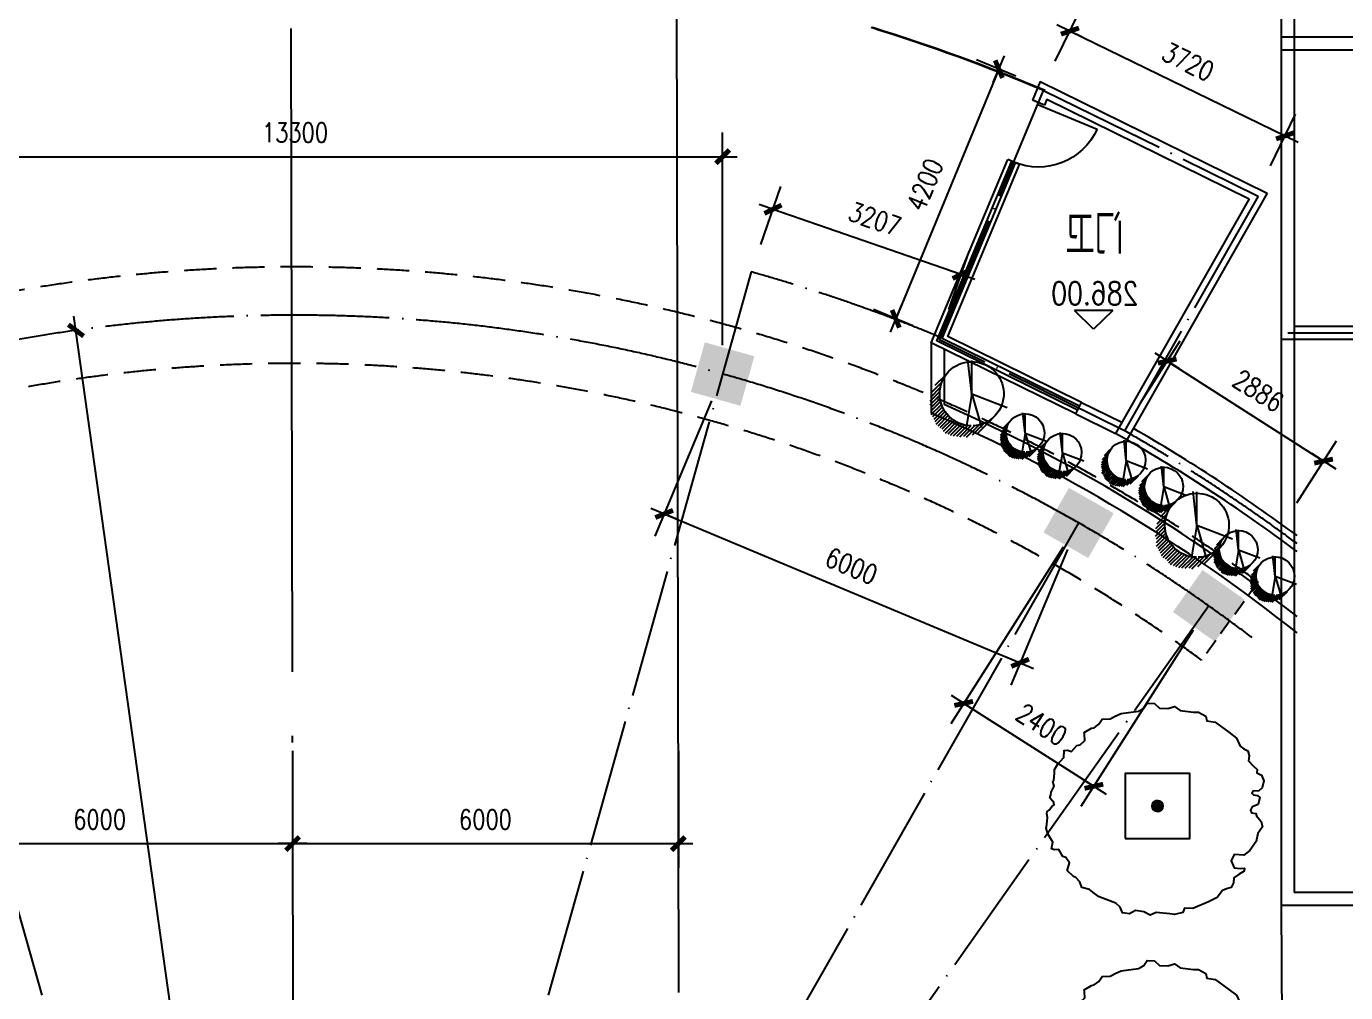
# Model space of a CAD drawing. Extents: x 325989 to 388989, y -418326 to -314916.
# Drawn here: x 355199 to 375714, y -339506 to -324483 of the extents above; entities that cross this region are included whole.
import ezdxf
from ezdxf.enums import TextEntityAlignment as Align

# ---------------------------------------------------------------- set-up
doc = ezdxf.new("R2010")
doc.units = 0
doc.header["$LTSCALE"] = 1000
doc.header["$MEASUREMENT"] = 0
for name, pattern in [('DASH', [0.35, 0.25, -0.1]), ('DOTE', [2.4200000000000004, 2, -0.2, 0.02, -0.2]), ('HIDDEN', [0.375, 0.25, -0.125])]:
    doc.linetypes.add(name, pattern=pattern)
doc.layers.get('0').update_dxf_attribs({"linetype": 'CONTINUOUS'})
doc.layers.get('DEFPOINTS').update_dxf_attribs({"color": 6, "linetype": 'CONTINUOUS'})
for name, color, linetype in [('0-TREE', 3, 'CONTINUOUS'), ('3', 84, 'CONTINUOUS'), ('7', 7, 'CONTINUOUS'), ('BB', 5, 'CONTINUOUS'), ('COLUMN', 7, 'CONTINUOUS'), ('DOTE', 1, 'DOTE'), ('LANDSCAPE-SHADOW', 15, 'CONTINUOUS'), ('LAYER1', 7, 'CONTINUOUS'), ('LAYER7', 8, 'CONTINUOUS'), ('LAYER8', 84, 'CONTINUOUS'), ('PUB_DIM', 84, 'CONTINUOUS'), ('PUB_TEXT', 7, 'CONTINUOUS'), ('WALL', 255, 'CONTINUOUS'), ('WINDOW', 84, 'CONTINUOUS')]:
    doc.layers.add(name, color=color, linetype=linetype)
doc.styles.add('DIM_FONT', font='SIMPLEX', dxfattribs={"width": 0.8})
doc.styles.add('HZ1', font='txt', dxfattribs={"width": 0.75, "height": 8, "bigfont": 'HZTXT.SHX'})
doc.dimstyles.new('DIMN', dxfattribs={"dimscale": 1.5, "dimtxt": 200, "dimasz": 1, "dimexe": 250, "dimexo": 300, "dimgap": 150, "dimtad": 1, "dimdec": 0, "dimzin": 0, "dimtxsty": 'DIM_FONT', "dimblk": '_DIMX', "dimblk1": '_DIMX', "dimblk2": '_DIMX', "dimsah": 1, "dimcen": 100, "dimdle": 250, "dimclrd": 3, "dimclre": 3, "dimclrt": 7, "dimazin": 3, "dimtfac": 1, "dimtdec": 0, "dimtix": 1, "dimtmove": 0, "dimatfit": 3, "dimtolj": 1, "dimtzin": 0})

# ---------------------------------------------------------------- blocks, each defined once
blk = doc.blocks.new('A$C145008A3')
at = {"layer": 'LAYER7'}
h = blk.add_hatch(dxfattribs=at)
h.set_pattern_fill('ANSI31', color=256, style=0)
h.set_pattern_definition([(45, (-105682.6530368356, 2901.078910894197), (-0.08838834764831843, 0.08838834764831845), [])])
h.paths.add_polyline_path([(750.4099624724768, 671.9057923479704, 1), (677.62124484792, 671.9057923479704, 1)])
blk.add_circle((714.0156036601984, 671.9057923479704), 36.39435881227337, dxfattribs=at)
at = {"layer": 'LAYER8'}
blk.add_lwpolyline([(683.275678093516, 18.86803067484652), (593.1056318603951, 12.26705728457091), (561.761507419651, 7.53474937718056), (507.2780742729083, 23.35284235819563), (495.6892391440924, 53.66177444418281), (439.8018290180626, 52.23676282764791), (337.4322283919319, 99.89646872024241), (280.8784105356899, 129.4276161440866), (245.614416678407, 177.2005528300942), (218.6127808833116, 190.1550033865788), (189.1162872881396, 199.7272884104023), (174.5889404930203, 229.5925666300864), (172.3514903856412, 264.3188566034733), (137.4024465482944, 290.0990538701335), (106.2792221100244, 310.4458816704646), (103.1736450458266, 331.0154633347156), (71.58112015901133, 341.7183700479509), (48.52215205971152, 376.2629363219603), (51.43271603505127, 423.0226113679528), (69.27517333941069, 447.6551262408611), (108.4750190307386, 456.8669674376433), (110.7809658503975, 470.6847939472354), (99.25148180068936, 479.8967645729135), (71.58112015901133, 479.8967645729135), (53.13404569897102, 489.1086057696666), (55.43999251857167, 537.4709985532972), (92.33389139029896, 560.5007956885675), (99.25148180068936, 583.5304633949418), (90.0279445706401, 601.954275217402), (60.05163610936143, 599.6513472754159), (53.13404569897102, 613.469173785008), (30.07532764808275, 634.1959135494253), (16.23989677877398, 645.7106826881936), (6.085910717956722e-05, 679.7145372824743), (23.39376792046824, 728.4388413911947), (22.95939353489666, 783.9110055714991), (54.13807514091604, 850.5277016504115), (88.51342370625935, 888.4410113351623), (150.865311610949, 895.8637030414684), (164.3765451250074, 941.538717214542), (136.3146822456911, 982.9256531569699), (94.74158585225814, 978.6375749263534), (67.05980056032422, 971.4863672110368), (66.8969101656985, 992.2884287786583), (94.43907511941507, 1017.269974980489), (124.9064230415679, 1048.218237400884), (121.6632159694855, 1082.865069957217), (131.3207456384844, 1114.64101634339), (158.9482341322873, 1128.726244581238), (183.5807294885453, 1145.759925843813), (210.9057072495052, 1198.477554135825), (262.1208199410175, 1236.522727473348), (355.7367129916965, 1299.665797294554), (411.1545803738118, 1307.034192202671), (417.8403869617323, 1338.786868532465), (469.164093249623, 1362.964000824897), (500.8624727812421, 1363.212214759522), (590.9504427760548, 1370.852093658599), (628.3983513334242, 1395.911206715013), (674.0733655065123, 1382.39997320094), (729.5455296868167, 1382.834347586511), (763.9751750503492, 1413.813636748731), (812.5133187080792, 1414.193714336099), (833.5868642666901, 1379.686502117998), (868.4198572739551, 1359.155924541366), (983.4893734706275, 1339.253638486698), (1018.291339736053, 1322.685358351519), (1056.096055824455, 1302.178050831251), (1108.62752366552, 1298.626857718991), (1129.701069224073, 1264.11964550089), (1160.595034846308, 1240.586318101341), (1178.456400074618, 1236.763640998121), (1227.235000981571, 1206.435913414243), (1223.381297136511, 1192.536845627343), (1220.712084788218, 1153.881175516828), (1251.660347208584, 1123.413827594733), (1272.49343551803, 1119.614420547878), (1307.489318919921, 1078.281781403624), (1335.171104211913, 1085.432989118955), (1355.99643583587, 1082.624156432445), (1356.353243366844, 1037.057735855764), (1398.33744408944, 988.845372987169), (1416.439266566973, 954.3148907127033), (1416.625427017949, 930.5411060640035), (1419.97722768641, 882.0262324625946), (1428.623572101991, 859.3829975546105), (1430.662717223866, 845.126277735777), (1418.427346395678, 832.9061212377273), (1405.172277982289, 806.429374349711), (1392.936657105631, 792.1726545308775), (1401.093737690069, 769.7692931422207), (1414.348806103459, 764.6775612680358), (1428.623572101991, 751.4391878240276), (1427.60387451679, 731.0723897561547), (1426.994506440533, 713.2180649760703), (1416.554094459832, 669.5648630718024), (1431.081441254952, 639.6995848521183), (1425.260106388305, 631.8078652759687), (1429.567941205198, 583.3685208597599), (1433.117172135739, 559.8604275292091), (1420.662063911514, 522.9158682242378), (1386.769247066259, 468.7090235458927), (1393.571939683185, 423.651844662334), (1373.446011885302, 417.6077559317782), (1344.984710644858, 420.3235137342126), (1316.913228666264, 374.0083886320172), (1296.935185490438, 366.9847960126972), (1271.154988223803, 332.035752175434), (1279.861000152276, 294.2787543796039), (1285.849400416861, 281.1572384252067), (1242.438133152245, 243.5462713900197), (1225.398601642795, 236.9663326370319), (1198.583212021345, 208.873816021176), (1183.189592130875, 171.4856028498943), (1131.867424514319, 159.7297023231586), (1097.751853805137, 133.5405050188747), (1065.983256273903, 111.7129771360233), (955.4663822404545, 73.98877930743402), (924.2893231976486, 48.24323586948231), (908.8957033071056, 10.85502269819335), (860.9000127572654, 3.60867621498619), (822.0329533649201, 28.79733499322538), (767.1807355936326, 20.51579615527953), (724.1939414195513, 4.909556082566269e-05)], close=True, dxfattribs=at)
blk = doc.blocks.new('A$C5CEE05E3')
at = {"layer": 'LAYER1', "xscale": 1.495, "yscale": 1.495, "zscale": 1.495}
blk.add_blockref('A$C145008A3', (0.000687822699546814, 0.0004590302705764771), dxfattribs=at)
blk = doc.blocks.new('*X35')
at = {"color": 0}
for p, q in [((36.49953315934675, 3.437857842069449), (36.34733064159876, 3.590060359817441)), ((36.55234181733764, 3.32848064158364), (36.39821577314543, 3.482606685775845)), ((36.57187219669068, 3.252381719735667), (36.42133697957988, 3.402916936846469)), ((36.57784438771928, 3.189840986212148), (36.43010105933679, 3.337584314594634)), ((36.53817379030291, 2.946668871153893), (36.38685791424332, 3.097984747213486)), ((36.56363590560809, 2.977775298343646), (36.40303612631737, 3.138375077634357)), ((36.56297032267975, 3.035009423766901), (36.41611101501686, 3.181868731429793)), ((36.56297032267976, 3.091577966261823), (36.42558556945302, 3.228962719488565)), ((36.57784438771928, 3.133272443717225), (36.43068392440833, 3.280432907028179)), ((35.828495275551, 2.694682163492102), (35.61630232874919, 2.906875110293917)), ((36.37021470732059, 2.718648156671753), (36.2039946154973, 2.884868248495038)), ((36.39028380518768, 2.755147601299589), (36.23707034425624, 2.908361062231027)), ((36.42292566719403, 2.779074281788163), (36.26782347071129, 2.934176478270896)), ((36.45669478018817, 2.801873711288939), (36.29630268094992, 2.962265810527195)), ((36.48372977444442, 2.831407259527618), (36.32251176060083, 2.992625273371213)), ((36.50013052840865, 2.871575048058303), (36.34640997138408, 3.025295605082875)), ((36.51899232260518, 2.909281796356711), (36.36790792262022, 3.060366196341667)), ((35.91759265354696, 2.662153327991064), (35.73623530737376, 2.843510674164269)), ((36.0102620144101, 2.626052509622853), (35.81982661305372, 2.816487910979231)), ((36.05314454421183, 2.639738522316046), (35.88700495389426, 2.805878112633621)), ((36.1153671275553, 2.634084481467498), (35.94533487993949, 2.804116729083307)), ((36.16460798652223, 2.641412164995502), (35.99766919534434, 2.80835095617338)), ((36.21600846685445, 2.646580227158195), (36.04545092394603, 2.817137770066621)), ((36.26001906183877, 2.659138174668808), (36.08952312340862, 2.829634113098954)), ((36.29940515512735, 2.676320623875152), (36.13042042736729, 2.845305351635203)), ((36.34240185782246, 2.689892463674966), (36.16849772547741, 2.863796596020012))]:
    blk.add_line(p, q, dxfattribs=at)
blk = doc.blocks.new('SHADOW')
at = {"layer": 'LANDSCAPE-SHADOW'}
blk.add_blockref('*X35', (-35.93123577406519, -3.303917904765657), dxfattribs=at)
blk = doc.blocks.new('T21')
blk.add_lwpolyline([(0.009110239070700743, -0.4999169966545196, 66.05861793680172), (-0.02115676652535114, -0.4995521906970204, 66.05861793680172)], format="xyb")
for points in [[(0, -0.005602330351450746), (0.05889626816047766, 0.527265593129556)], [(0, 0), (0, 0.5201558979169203)], [(0, 0), (-0.5543860298489278, -0.2122102387760076)], [(0, 0), (-0.1504323199268072, -0.5271541300263305)], [(0, 0), (0.08904643447457516, -0.5271541300263305)]]:
    blk.add_lwpolyline(points)
at = {"const_width": 0.02}
blk.add_lwpolyline([(-0.01000000000000156, -0.005602330351450746, 1), (0.00999999999999801, -0.005602330351450746, 1)], format="xyb", close=True, dxfattribs=at)
blk.add_blockref('SHADOW', (0, 0))
at = {"flags": 3}
for tag, p in [('BOT_NAME', (0, 3.75)), ('COM_NAME', (0, 1.25)), ('SIZE', (0, -1.25)), ('COST', (0, -3.75)), ('PLTYPE', (0, -6.25))]:
    blk.add_attdef(tag, p, '', height=0.25, dxfattribs=at)
blk = doc.blocks.new('A$C76F26389')
at = {"layer": '0-TREE', "xscale": 5190.900000000001, "yscale": 5190.900000000001, "zscale": 5190.900000000001}
blk.add_blockref('T21', (2877.762522393838, 3518.731239813264), dxfattribs=at)
blk = doc.blocks.new('M_A2ZXL')
blk.add_line((-0.471674735232727, 0), (-0.471674735232727, -0.9995987591916273))
blk.add_arc((-0.5000000000003999, 0), 1.0000000000008, 271.6231352199475, 0)
blk = doc.blocks.new('_DIMX')
blk.add_line((-150, 0), (150, 0))
at = {"const_width": 50}
blk.add_lwpolyline([(-70, -70), (70, 70)], dxfattribs=at)
blk = doc.blocks.new('*D31')
at = {"color": 3, "linetype": 'BYBLOCK'}
for p, q in [((495589.1923152283, -325025.2114675302), (495981.3602944512, -324219.3330578006)), ((495818.6191547539, -324557.1829822494), (499161.2083814156, -326183.8011501586)), ((498934.4790904084, -326653.1423547511), (499326.6470696312, -325847.2639450214))]:
    blk.add_line(p, q, dxfattribs=at)
at = {"layer": 'DEFPOINTS', "color": 0, "linetype": 'BYBLOCK'}
for p in [(495392.2844184807, -325429.8437452818), (499162.5571556748, -326184.4575098144), (498737.5711936608, -327057.7746325026)]:
    blk.add_point(p, dxfattribs=at)
at = {"color": 3, "linetype": 'BYBLOCK', "xscale": 1.5, "yscale": 1.5, "zscale": 1.5}
for p, rotation in [((495817.2703804948, -324556.5266225936), 154.0508621525832), ((499162.5571556748, -326184.4575098144), 334.0508621525832)]:
    blk.add_blockref('_DIMX', p, dxfattribs=dict(at, rotation=rotation))
at = {"color": 7, "linetype": 'BYBLOCK', "insert": (497654.0036820412, -325033.2985014111), "char_height": 300, "attachment_point": 5, "rotation": 334.0508621525832, "style": 'DIM_FONT'}
blk.add_mtext('\\A1;3720', dxfattribs=at)
blk = doc.blocks.new('_FZH')
blk.add_solid([(-0.5, -0.5), (0.5, -0.5), (-0.5, 0.5), (0.5, 0.5)])
blk = doc.blocks.new('*D20')
at = {"color": 3, "linetype": 'BYBLOCK'}
for p, q in [((490242.0279574299, -330303.8155825174), (489361.7780032271, -332409.351993678)), ((489507.8046705622, -332063.9486607076), (495040.7472781993, -334377.0753542967)), ((495777.7384202986, -332618.0994180242), (494897.4884660958, -334723.6358291848))]:
    blk.add_line(p, q, dxfattribs=at)
at = {"layer": 'DEFPOINTS', "color": 0, "linetype": 'BYBLOCK'}
for p in [(490415.5992450929, -329888.6372978023), (495951.3097079616, -332202.9211333091), (495042.131205815, -334377.6539252556)]:
    blk.add_point(p, dxfattribs=at)
at = {"color": 3, "linetype": 'BYBLOCK', "xscale": 1.5, "yscale": 1.5, "zscale": 1.5}
for p, rotation in [((489506.4207429463, -332063.3700897487), 157.3119282948912), ((495042.131205815, -334377.6539252556), 337.3119282948912)]:
    blk.add_blockref('_DIMX', p, dxfattribs=dict(at, rotation=rotation))
at = {"color": 7, "linetype": 'BYBLOCK', "insert": (492418.9187140999, -332874.5301035729), "char_height": 300, "attachment_point": 5, "rotation": 337.31192829489123, "style": 'DIM_FONT'}
blk.add_mtext('\\A1;6000', dxfattribs=at)
blk = doc.blocks.new('*D21')
at = {"color": 3, "linetype": 'BYBLOCK'}
for p, q in [((495709.5989196713, -332582.4944395676), (493962.8732075945, -335325.4851779987)), ((497733.9898863831, -333871.6186437834), (495987.2641743063, -336614.6093822145)), ((494165.5641088574, -335009.9797920776), (496187.4245868608, -336297.4925910382))]:
    blk.add_line(p, q, dxfattribs=at)
at = {"layer": 'DEFPOINTS', "color": 0, "linetype": 'BYBLOCK'}
for p in [(495951.3097079618, -332202.9211333091), (497975.7006746736, -333492.045337525), (496188.689831215, -336298.2982936658)]:
    blk.add_point(p, dxfattribs=at)
at = {"color": 3, "linetype": 'BYBLOCK', "xscale": 1.5, "yscale": 1.5, "zscale": 1.5}
for p, rotation in [((494164.2988645032, -335009.17408945), 147.5111761895239), ((496188.689831215, -336298.2982936658), 327.5111761895239)]:
    blk.add_blockref('_DIMX', p, dxfattribs=dict(at, rotation=rotation))
at = {"color": 7, "linetype": 'BYBLOCK', "insert": (495377.9200047679, -335337.4251030092), "char_height": 300, "attachment_point": 5, "rotation": 327.5111761895239, "style": 'DIM_FONT'}
blk.add_mtext('\\A1;2400', dxfattribs=at)
blk = doc.blocks.new('*D32')
at = {"color": 3, "linetype": 'BYBLOCK'}
for p, q in [((477727.4496075162, -335748.3942362276), (477727.4496075162, -337563.4467519292)), ((483727.2317822009, -335748.3942362276), (483727.2317822009, -337563.4467519292)), ((477728.9496075162, -337188.4467519292), (483725.7317822009, -337188.4467519292))]:
    blk.add_line(p, q, dxfattribs=at)
at = {"layer": 'DEFPOINTS', "color": 0, "linetype": 'BYBLOCK'}
for p in [(477727.4496075162, -335298.3942362276), (483727.2317822009, -335298.3942362276), (483727.2317822009, -337188.4467519292)]:
    blk.add_point(p, dxfattribs=at)
at = {"color": 3, "linetype": 'BYBLOCK', "xscale": 1.5, "yscale": 1.5, "zscale": 1.5, "rotation": 180}
blk.add_blockref('_DIMX', (477727.4496075162, -337188.4467519292), dxfattribs=at)
at = {"color": 3, "linetype": 'BYBLOCK', "xscale": 1.5, "yscale": 1.5, "zscale": 1.5}
blk.add_blockref('_DIMX', (483727.2317822009, -337188.4467519292), dxfattribs=at)
at = {"color": 7, "linetype": 'BYBLOCK', "insert": (480727.3406948586, -336813.4467519292), "char_height": 300, "attachment_point": 5, "style": 'DIM_FONT'}
blk.add_mtext('\\A1;6000', dxfattribs=at)
blk = doc.blocks.new('*D33')
at = {"color": 3, "linetype": 'BYBLOCK'}
for p, q in [((489727.6334560567, -335748.3942362276), (489727.6334560567, -337563.4467519292)), ((483728.7317822009, -337188.4467519292), (489726.1334560567, -337188.4467519292))]:
    blk.add_line(p, q, dxfattribs=at)
at = {"layer": 'DEFPOINTS', "color": 0, "linetype": 'BYBLOCK'}
for p in [(483727.2317822009, -335298.3942362276), (489727.6334560567, -335298.3942362276), (489727.6334560567, -337188.4467519292)]:
    blk.add_point(p, dxfattribs=at)
at = {"color": 3, "linetype": 'BYBLOCK', "xscale": 1.5, "yscale": 1.5, "zscale": 1.5, "rotation": 180}
blk.add_blockref('_DIMX', (483727.2317822009, -337188.4467519292), dxfattribs=at)
at = {"color": 3, "linetype": 'BYBLOCK', "xscale": 1.5, "yscale": 1.5, "zscale": 1.5}
blk.add_blockref('_DIMX', (489727.6334560567, -337188.4467519292), dxfattribs=at)
at = {"color": 7, "linetype": 'BYBLOCK', "insert": (486727.4326191288, -336813.4467519292), "char_height": 300, "attachment_point": 5, "style": 'DIM_FONT'}
blk.add_mtext('\\A1;6000', dxfattribs=at)
blk = doc.blocks.new('*D38')
at = {"layer": 'DEFPOINTS', "color": 0, "linetype": 'BYBLOCK'}
for p in [(366471.7634035124, -328300.0661976394), (371561.4448765972, -332202.9211333091), (362978.6609281818, -345854.6139275827), (359375.847656951, -353572.7882456838), (359375.8476569509, -353572.7882456837)]:
    blk.add_point(p, dxfattribs=at)
at = {"layer": 'PUB_DIM', "color": 3, "linetype": 'BYBLOCK'}
blk.add_arc((359375.8476569508, -353572.7882456841), 8517.656853381583, 60.3172919458938, 74.30656464388909, dxfattribs=at)
at = {"layer": 'PUB_DIM', "color": 3, "linetype": 'BYBLOCK', "xscale": 1.5, "yscale": 1.5, "zscale": 1.5}
for p, rotation in [((361678.3457670353, -345372.2406587838), 164.3116096739284), ((363595.0645541243, -346173.5526739129), 330.3122469158544)]:
    blk.add_blockref('_DIMX', p, dxfattribs=dict(at, rotation=rotation))
at = {"layer": 'PUB_DIM', "color": 7, "linetype": 'BYBLOCK', "insert": (362805.869658699, -345368.2593146901), "char_height": 300, "attachment_point": 5, "rotation": 337.3119282948914, "style": 'DIM_FONT'}
blk.add_mtext('\\A1;14.01°', dxfattribs=at)
blk = doc.blocks.new('*D39')
at = {"layer": 'DEFPOINTS', "color": 0, "linetype": 'BYBLOCK'}
for p in [(371561.4448765971, -332202.9211333091), (373585.835843309, -333492.0453375251), (364068.8863158643, -346461.0494345424), (359375.8476569511, -353572.7882456837), (359375.8476569508, -353572.7882456838)]:
    blk.add_point(p, dxfattribs=at)
at = {"layer": 'PUB_DIM', "color": 3, "linetype": 'BYBLOCK'}
blk.add_arc((359375.8476569503, -353572.7882456848), 8520.647907992054, 54.72523701133487, 60.29711536771093, dxfattribs=at)
at = {"layer": 'PUB_DIM', "color": 3, "linetype": 'BYBLOCK', "xscale": 1.5, "yscale": 1.5, "zscale": 1.5}
for p, rotation in [((363596.5461714711, -346170.9543633627), 150.3021586267629), ((364297.7300192545, -346617.4654793706), 324.720193752283)]:
    blk.add_blockref('_DIMX', p, dxfattribs=dict(at, rotation=rotation))
at = {"layer": 'PUB_DIM', "color": 7, "linetype": 'BYBLOCK', "insert": (364154.0122529402, -346069.3427173563), "char_height": 300, "attachment_point": 5, "rotation": 327.51117618952287, "style": 'DIM_FONT'}
blk.add_mtext('\\A1;5.59°', dxfattribs=at)
blk = doc.blocks.new('*D17')
at = {"color": 3, "linetype": 'BYBLOCK'}
blk.add_line((483817.6340442596, -353944.1763876974), (480359.8661046158, -329211.2116821557), dxfattribs=at)
at = {"layer": 'DEFPOINTS', "color": 0, "linetype": 'BYBLOCK'}
for p in [(480359.658418392, -329209.7261295877), (483765.7124883157, -353572.7882456838)]:
    blk.add_point(p, dxfattribs=at)
at = {"color": 3, "linetype": 'BYBLOCK', "xscale": 1.5, "yscale": 1.5, "zscale": 1.5, "rotation": 97.95859723293951}
blk.add_blockref('_DIMX', (480359.658418392, -329209.7261295877), dxfattribs=at)
at = {"color": 7, "linetype": 'BYBLOCK', "insert": (482434.1774384793, -341340.0784079758), "char_height": 300, "attachment_point": 5, "rotation": 277.9585972329395, "style": 'DIM_FONT'}
blk.add_mtext('\\A1;R24600', dxfattribs=at)
blk = doc.blocks.new('*D29')
at = {"color": 3, "linetype": 'BYBLOCK'}
for p, q in [((496914.9503915533, -330335.9247381752), (497531.8830871513, -329371.345367118)), ((497331.0940999469, -329688.0645370737), (499759.6200774036, -331241.3188596909)), ((499346.0036566854, -331890.7954818407), (499962.9363522833, -330926.2161107835))]:
    blk.add_line(p, q, dxfattribs=at)
at = {"layer": 'DEFPOINTS', "color": 0, "linetype": 'BYBLOCK'}
for p in [(496672.4872343029, -330715.017889493), (499760.8837212413, -331242.127070215), (499103.5404994349, -332269.8886331585)]:
    blk.add_point(p, dxfattribs=at)
at = {"color": 3, "linetype": 'BYBLOCK', "xscale": 1.5, "yscale": 1.5, "zscale": 1.5}
for p, rotation in [((497329.8304561092, -329687.2563265495), 147.397535863174), ((499760.8837212413, -331242.127070215), 327.397535863174)]:
    blk.add_blockref('_DIMX', p, dxfattribs=dict(at, rotation=rotation))
at = {"color": 7, "linetype": 'BYBLOCK', "insert": (498747.4097197173, -330148.7807389507), "char_height": 300, "attachment_point": 5, "rotation": 327.39753586317397, "style": 'DIM_FONT'}
blk.add_mtext('\\A1;2886', dxfattribs=at)
blk = doc.blocks.new('*D22')
at = {"color": 3, "linetype": 'BYBLOCK'}
for p, q in [((477115.825731538, -329438.6372978023), (477115.825731538, -326134.6969378601)), ((490415.5992450931, -329438.6372978023), (490415.5992450931, -326134.6969378601)), ((477117.325731538, -326509.6969378601), (490414.0992450931, -326509.6969378601))]:
    blk.add_line(p, q, dxfattribs=at)
at = {"layer": 'DEFPOINTS', "color": 0, "linetype": 'BYBLOCK'}
for p in [(490415.5992450931, -326509.6969378601), (477115.825731538, -329888.6372978023), (490415.5992450931, -329888.6372978023)]:
    blk.add_point(p, dxfattribs=at)
at = {"color": 3, "linetype": 'BYBLOCK', "xscale": 1.5, "yscale": 1.5, "zscale": 1.5, "rotation": 180}
blk.add_blockref('_DIMX', (477115.825731538, -326509.6969378601), dxfattribs=at)
at = {"color": 3, "linetype": 'BYBLOCK', "xscale": 1.5, "yscale": 1.5, "zscale": 1.5}
blk.add_blockref('_DIMX', (490415.5992450931, -326509.6969378601), dxfattribs=at)
at = {"color": 7, "linetype": 'BYBLOCK', "insert": (483765.7124883155, -326134.6969378601), "char_height": 300, "attachment_point": 5, "style": 'DIM_FONT'}
blk.add_mtext('\\A1;13300', dxfattribs=at)
blk = doc.blocks.new('*D28')
at = {"color": 3, "linetype": 'BYBLOCK'}
for p, q in [((491008.6169507253, -327874.749471642), (491320.4474910843, -326972.4574574152)), ((491199.374616964, -327327.3780247993), (494123.5302619119, -328337.9610960006)), ((493935.6080405134, -328886.3124676156), (494247.4385808723, -327984.0204533889))]:
    blk.add_line(p, q, dxfattribs=at)
at = {"layer": 'DEFPOINTS', "color": 0, "linetype": 'BYBLOCK'}
for p in [(490861.6282348769, -328300.0661976394), (494124.9479843319, -328338.4510583868), (493788.6193246649, -329311.6291936131)]:
    blk.add_point(p, dxfattribs=at)
at = {"color": 3, "linetype": 'BYBLOCK', "xscale": 1.5, "yscale": 1.5, "zscale": 1.5}
for p, rotation in [((491197.9568945439, -327326.8880624131), 160.9349400305429), ((494124.9479843319, -328338.4510583868), 340.9349400305429)]:
    blk.add_blockref('_DIMX', p, dxfattribs=dict(at, rotation=rotation))
at = {"color": 7, "linetype": 'BYBLOCK', "insert": (492783.9430359783, -327478.238955402), "char_height": 300, "attachment_point": 5, "rotation": 340.9349400305429, "style": 'DIM_FONT'}
blk.add_mtext('\\A1;3207', dxfattribs=at)
blk = doc.blocks.new('*D30')
at = {"color": 3, "linetype": 'BYBLOCK'}
for p, q in [((494710.2265138702, -325149.6911021078), (493107.7068951218, -329028.7038465475)), ((494976.3788347309, -325258.0224852301), (494364.2112649455, -325005.1203667855)), ((493372.7137409155, -329139.8079335616), (492760.5461711301, -328886.905815117))]:
    blk.add_line(p, q, dxfattribs=at)
at = {"layer": 'DEFPOINTS', "color": 0, "linetype": 'BYBLOCK'}
for p in [(495392.2844184806, -325429.8437452818), (493107.1341575883, -329030.0901984934), (493788.6193246652, -329311.6291936133)]:
    blk.add_point(p, dxfattribs=at)
at = {"color": 3, "linetype": 'BYBLOCK', "xscale": 1.5, "yscale": 1.5, "zscale": 1.5}
for p, rotation in [((494710.7992514037, -325148.3047501619), 67.55322535712035), ((493107.1341575883, -329030.0901984934), 247.5532253571203)]:
    blk.add_blockref('_DIMX', p, dxfattribs=dict(at, rotation=rotation))
at = {"color": 7, "linetype": 'BYBLOCK', "insert": (493562.3787180378, -326946.0130909513), "char_height": 300, "attachment_point": 5, "rotation": 67.55322535712034, "style": 'DIM_FONT'}
blk.add_mtext('\\A1;4200', dxfattribs=at)
blk = doc.blocks.new('*D40')
at = {"layer": 'DEFPOINTS', "color": 0, "linetype": 'BYBLOCK'}
for p in [(352279.9319103896, -328300.0661976396), (346818.73832695, -331551.4007945171), (356413.3577210719, -345586.9174946783), (359375.8476569512, -353572.7882456838), (359375.8476569512, -353572.7882456838)]:
    blk.add_point(p, dxfattribs=at)
at = {"layer": 'PUB_DIM', "color": 3, "linetype": 'BYBLOCK'}
blk.add_arc((359375.8476569512, -353572.7882456838), 8517.656853381144, 105.6934353561111, 119.682708054106, dxfattribs=at)
at = {"layer": 'PUB_DIM', "color": 3, "linetype": 'BYBLOCK', "xscale": 1.5, "yscale": 1.5, "zscale": 1.5}
for p, rotation in [((357073.3495468668, -345372.240658784), 15.68839032607173), ((355156.630759778, -346173.552673913), 209.6877530841454)]:
    blk.add_blockref('_DIMX', p, dxfattribs=dict(at, rotation=rotation))
at = {"layer": 'PUB_DIM', "color": 7, "linetype": 'BYBLOCK', "insert": (355945.8256552031, -345368.2593146903), "char_height": 300, "attachment_point": 5, "rotation": 22.68807170510852, "style": 'DIM_FONT'}
blk.add_mtext('\\A1;14.01°', dxfattribs=at)
blk = doc.blocks.new('*D41')
at = {"layer": 'DEFPOINTS', "color": 0, "linetype": 'BYBLOCK'}
for p in [(346818.73832695, -331551.4007945172), (345165.8594705931, -333492.0453375252), (354916.6194292369, -346312.1598716993), (359375.8476569511, -353572.7882456838), (359375.8476569512, -353572.7882456839)]:
    blk.add_point(p, dxfattribs=at)
at = {"layer": 'PUB_DIM', "color": 3, "linetype": 'BYBLOCK'}
blk.add_arc((359375.8476569513, -353572.7882456841), 8520.647907991326, 119.7028846322886, 125.2747629886651, dxfattribs=at)
at = {"layer": 'PUB_DIM', "color": 3, "linetype": 'BYBLOCK', "xscale": 1.5, "yscale": 1.5, "zscale": 1.5}
for p, rotation in [((355155.1491424309, -346170.9543633626), 29.69784137323662), ((354453.9652946475, -346617.4654793704), 215.2798062477171)]:
    blk.add_blockref('_DIMX', p, dxfattribs=dict(at, rotation=rotation))
at = {"layer": 'PUB_DIM', "color": 7, "linetype": 'BYBLOCK', "insert": (354597.6830609618, -346069.3427173562), "char_height": 300, "attachment_point": 5, "rotation": 32.48882381047684, "style": 'DIM_FONT'}
blk.add_mtext('\\A1;5.59°', dxfattribs=at)

msp = doc.modelspace()

# ---------------------------------------------------------------- linework, layer by layer
at = {"layer": '3'}
for p, q in [((371795.0543556353, -329193.2966078195), (371496.9574343667, -328899.6806645704)), ((372093.1512768933, -328899.6806645619), (371496.9574343667, -328899.6806645704)), ((372093.1512768933, -328899.6806645619), (371795.0543556353, -329193.2966078195)), ((374713.6756680635, -338151.4121969831), (374740.3459361467, -343494.5448619979)), ((374713.6756680635, -338151.4121969831), (374740.3459361467, -343494.5448619979))]:
    msp.add_line(p, q, dxfattribs=at)
at = {"layer": 'BB', "linetype": 'DOTE', "ltscale": 5}
msp.add_line((359386.6773324275, -358715.7748649858), (359295.9996019804, -315653.1405896881), dxfattribs=at)
at = {"layer": 'BB'}
msp.add_line((365346.2491945586, -339505.6759913028), (365298.1953776577, -315665.7748649858), dxfattribs=at)
msp.add_line((365346.2491945586, -339505.6759913028), (365298.1953776577, -315665.7748649858), dxfattribs=at)
for centre in [(359272.2465995097, -353572.7882456838), (359297.2376572639, -353572.7882456838)]:
    msp.add_arc(centre, 30449.99999999999, 67.31192829487165, 72.68784102894456, dxfattribs=at)
at = {"layer": 'DOTE'}
for p, q in [((369397.2383798603, -329354.0549706375), (371017.2370647164, -325479.0576466301)), ((371017.2370647164, -325479.0576466301), (374355.6382799253, -327121.0624907323)), ((374355.6382799253, -327121.0624907323), (372275.170461937, -330769.5763879669)), ((352279.9319103896, -328300.0661976396), (359375.8476569511, -353572.7882456837)), ((366471.7634035125, -328300.0661976395), (359375.847656951, -353572.7882456837)), ((372275.1704619369, -330769.5763879669), (369397.2383798603, -329354.0549706375)), ((371561.4448765971, -332202.9211333091), (359375.8476569509, -353572.7882456838)), ((373585.835843309, -333492.0453375251), (359375.847656951, -353572.7882456837))]:
    msp.add_line(p, q, dxfattribs=at)
for centre, radius, start, end in [((359375.8476569515, -353572.7882456838), 26249.99999999999, 67.55322535711433, 74.31665470396906), ((359375.8476569512, -353572.7882456838), 24599.99999999999, 52.76809798943999, 128.2267624620311), ((359272.2465995097, -353572.7882456838), 26249.99999999999, 53.30463820207602, 60.3072018858154)]:
    msp.add_arc(centre, radius, start, end, dxfattribs=at)
at = {"layer": 'LAYER7'}
msp.add_lwpolyline([(372284.9949438422, -337107.6023598435), (373291.7949438519, -337107.6023598434), (373291.7949438521, -336100.8023598337), (372284.9949438422, -336100.8023598337)], close=True, dxfattribs=at)
at = {"layer": 'LAYER8', "linetype": 'BYBLOCK'}
for p, q in [((369268.6936907434, -329402.2712606099), (369268.6936907434, -330494.7999115121)), ((369468.6936907434, -329500.6419918822), (369468.6936907434, -330363.8467205802))]:
    msp.add_line(p, q, dxfattribs=at)
for radius, start, end in [(25149.99999999999, 51.41345328453085, 66.57969890572733), (25349.99999999999, 51.77323753796879, 66.28254514708445)]:
    msp.add_arc((359272.2465995097, -353572.7882456838), radius, start, end, dxfattribs=at)
at = {"layer": 'WALL', "color": 255}
for p, q in [((374713.6756680903, -315665.7748649858), (374713.6756680635, -338151.4121969831)), ((374913.6756680894, -315665.7748649858), (374913.6756681128, -337951.4121969736)), ((377713.6756680806, -324651.4121969563), (374713.6756680671, -324651.4121969317)), ((378813.6756680636, -324851.412196921), (374713.6756680879, -324851.4121969496)), ((376213.6756681023, -329251.4121969354), (374813.675668064, -329251.4121969242)), ((376213.6756680774, -329151.4121969524), (374913.6756680742, -329151.4121969454)), ((376213.6756680461, -329351.4121969414), (374713.6756680771, -329351.412196984)), ((388239.2327077674, -337951.4121969583), (374913.6756681128, -337951.4121969736)), ((388239.2327077674, -338151.4121969548), (374713.6756680635, -338151.4121969831))]:
    msp.add_line(p, q, dxfattribs=at)
at = {"layer": 'WALL', "linetype": 'BYBLOCK'}
for p, q in [((370965.9795208956, -325342.4049709653), (370845.3995291832, -325630.8293688257)), ((370965.9795208956, -325342.4049709653), (374495.1670349955, -327078.2487537607)), ((371029.9232112787, -325707.9721633427), (370845.3995291832, -325630.8293688257)), ((371068.4946085372, -325615.7103222949), (371029.9232112787, -325707.9721633427)), ((371068.4946085372, -325615.7103222949), (374216.1095248552, -327163.8762277039)), ((370644.2092386939, -326630.5905738206), (370459.6855565985, -326553.4477793036)), ((374216.1095248552, -327163.8762277039), (372135.6417068668, -330812.3901249385)), ((374495.1670349955, -327078.2487537607), (372309.9061645863, -330910.5381003367)), ((371516.76406956, -330507.9928961887), (371605.0352808093, -330328.5264835523)), ((371605.0352808093, -330328.5264835523), (372234.8969840692, -330638.3262653028)), ((371516.76406956, -330507.9928961887), (372135.6417068668, -330812.3901249385))]:
    msp.add_line(p, q, dxfattribs=at)
for centre, radius, start, end in [((360070.4437671783, -352433.3754362259), 24759.58333180732, 53.03745633727577, 60.8362287317581), ((359272.2465995097, -353572.7882456838), 26349.99999999999, 53.46651635639129, 60.08976007538659)]:
    msp.add_arc(centre, radius, start, end, dxfattribs=at)
at = {"layer": 'WINDOW', "linetype": 'HIDDEN'}
msp.add_line((374356.0154757241, -333120.6217588425), (373473.6729797329, -334335.4853898172), dxfattribs=at)
at = {"layer": 'WINDOW', "linetype": 'BYBLOCK'}
for points in [[(371516.76406956, -330507.9928961887), (369268.6936907434, -329402.2712606099), (370459.6855565984, -326553.4477793036)], [(371546.3349253285, -330447.8716479555), (369354.8186324518, -329369.9663463285), (370521.5009901004, -326579.2906154668)], [(371575.4644250408, -330388.6477317855), (369439.658127269, -329338.1435949465), (370582.3938051919, -326604.7477376574)], [(371605.0352808093, -330328.5264835523), (369525.7830689774, -329305.8386806652), (370644.2092386939, -326630.5905738206)]]:
    msp.add_lwpolyline(points, dxfattribs=at)
at = {"layer": 'WINDOW', "linetype": 'HIDDEN', "ltscale": 2}
for radius, start, end in [(25349.99999999999, 53.77911405736059, 126.2318009535404), (23849.99999999999, 53.76462453456011, 126.2318009535405)]:
    msp.add_arc((359375.8476569512, -353572.7882456838), radius, start, end, dxfattribs=at)

# ---------------------------------------------------------------- block references
at = {"layer": 'COLUMN', "linetype": 'BYBLOCK', "xscale": 800, "yscale": 800, "zscale": 800}
for p, rotation in [((366025.734413729, -329888.6372978024), 344.316654704), ((371561.4448765977, -332202.9211333093), 330.307201886), ((373585.8358433097, -333492.0453375254), 324.715150493)]:
    msp.add_blockref('_FZH', p, dxfattribs=dict(at, rotation=rotation))
at = {"layer": 'LAYER7', "xscale": 1.560000000038188, "yscale": 1.559999999997672, "zscale": 1.560000000015134, "rotation": 169.3511622594498}
for p in [(374714.5131055141, -335371.8859176025), (374714.5131055141, -339371.8859176025)]:
    msp.add_blockref('A$C5CEE05E3', p, dxfattribs=at)
at = {"layer": 'WINDOW', "linetype": 'BYBLOCK', "xscale": -1000, "yscale": 1000, "zscale": 1000, "rotation": 67.31192829499994}
msp.add_blockref('M_A2ZXL', (370744.8043839386, -326130.7099713231), dxfattribs=at)
at = {"layer": 'WINDOW'}
for p, xscale, yscale, zscale in [((370452.0166095834, -330870.5387235238), -0.192000000004191, 0.192000000004191, 0.192), ((371062.9648058577, -331210.7938804805), -0.1152000000025146, 0.1152000000025146, 0.1152), ((371640.8566176954, -331516.8434483309), -0.1152000000025146, 0.1152000000025146, 0.1152), ((372634.8310505079, -331638.1086248496), -0.1152000000025146, 0.1152000000025146, 0.1152), ((373218.5022807766, -332042.3250804694), -0.1152000000025146, 0.1152000000025146, 0.1152), ((373954.3490205404, -332915.4426258397), -0.192000000004191, 0.192000000004191, 0.192), ((374380.116968063, -333026.8153502198), -0.1152000000025146, 0.1152000000025146, 0.1152), ((374951.1052718474, -333435.8917759695), -0.1152000000025146, 0.1152000000025146, 0.1152)]:
    msp.add_blockref('A$C76F26389', p, dxfattribs=dict(at, xscale=xscale, yscale=yscale, zscale=zscale))

# ---------------------------------------------------------------- texts
at = {"layer": '7', "color": 7, "linetype": 'DASH', "style": 'HZ1', "text_generation_flag": 2, "width": 0.75}
msp.add_text('门卫', height=600, dxfattribs=at).set_placement((371811.3283571632, -327687.3585656444), align=Align.MIDDLE)
at = {"layer": 'PUB_TEXT', "linetype": 'CONTINUOUS', "style": 'DIM_FONT', "text_generation_flag": 2, "width": 0.8}
msp.add_text('286.00', height=360, dxfattribs=at).set_placement((372492.6054665521, -328812.3234931032))

# ---------------------------------------------------------------- dimensions: what is measured, and where the dimension line sits
at = {"layer": 'PUB_DIM', "linetype": 'BYBLOCK'}
for p1, p2, distance, picture, middle in [((371002.4195871162, -325429.8437452818), (374347.7063622963, -327057.7746325027), 971.2341966228391, '*D31', (373264.1388506768, -325033.2985014111)), ((371002.4195871162, -325429.8437452818), (369398.7544933007, -329311.6291936133), -737.35082472248, '*D30', (369172.5138866733, -326946.0130909513)), ((352725.9609001735, -329888.6372978023), (366025.7344137286, -329888.6372978023), 3378.940359942208, '*D22', (359375.8476569511, -326134.6969378601)), ((372282.6224029384, -330715.017889493), (374713.6756680704, -332269.8886331585), 1219.997517013422, '*D29', (374357.5448883529, -330148.7807389507)), ((366025.7344137285, -329888.6372978023), (371561.4448765972, -332202.9211333091), -2357.131363571642, '*D20', (368029.0538827354, -332874.5301035729)), ((371561.4448765973, -332202.9211333091), (373585.8358433091, -333492.045337525), -3326.930027591154, '*D21', (370988.0551734035, -335337.4251030092))]:
    dim = msp.add_aligned_dim(p1=p1, p2=p2, distance=distance, dimstyle='DIMN', dxfattribs=at)
    dim.commit()
    dim.dimension.update_dxf_attribs({"geometry": picture, "text_midpoint": middle, "insert": (-124389.8648313645, 0)})
dim = msp.add_aligned_dim(p1=(366471.7634035124, -328300.0661976394), p2=(369398.7544933003, -329311.6291936131), distance=1029.6565690539308, text='3207', dimstyle='DIMN', dxfattribs=at)
dim.commit()
dim.dimension.update_dxf_attribs({"geometry": '*D28', "text_midpoint": (368394.0782046138, -327478.238955402), "insert": (-124389.8648313645, 0)})
for base, line1, line2, picture, middle in [((356413.3577210719, -345586.9174946783), ((346818.73832695, -331551.4007945172), (359375.8476569512, -353572.7882456838)), ((352279.9319103896, -328300.0661976396), (359375.8476569512, -353572.7882456838)), '*D40', (355945.8256552031, -345368.2593146903)), ((362978.6609281818, -345854.6139275827), ((371561.4448765971, -332202.9211333091), (359375.8476569509, -353572.7882456838)), ((366471.7634035124, -328300.0661976395), (359375.8476569509, -353572.7882456837)), '*D38', (362805.869658699, -345368.2593146901)), ((354916.6194292369, -346312.1598716993), ((345165.8594705931, -333492.0453375251), (359375.8476569511, -353572.7882456837)), ((346818.73832695, -331551.4007945172), (359375.8476569512, -353572.7882456838)), '*D41', (354597.6830609618, -346069.3427173562)), ((364068.8863158643, -346461.0494345424), ((373585.835843309, -333492.0453375251), (359375.847656951, -353572.7882456837)), ((371561.4448765971, -332202.9211333091), (359375.8476569508, -353572.7882456837)), '*D39', (364154.0122529402, -346069.3427173563))]:
    dim = msp.add_angular_dim_2l(base=base, line1=line1, line2=line2, dimstyle='DIMN', override={"dimdec": 2, "dimadec": 2, "dimtdec": 2}, dxfattribs=at)
    dim.commit()
    dim.dimension.update_dxf_attribs({"geometry": picture, "text_midpoint": middle})
dim = msp.add_radius_dim(center=(359375.8476569512, -353572.7882456838), mpoint=(355969.7935870275, -329209.7261295877), dimstyle='DIMN', dxfattribs=at)
dim.commit()
dim.dimension.update_dxf_attribs({"geometry": '*D17', "text_midpoint": (358044.3126071148, -341340.0784079758), "insert": (-124389.8648313645, 0)})
dim = msp.add_linear_dim(base=(359337.3669508364, -337188.4467519292), p1=(353337.5847761518, -335298.3942362276), p2=(359337.3669508364, -335298.3942362276), dimstyle='DIMN', dxfattribs=at)
dim.commit()
dim.dimension.update_dxf_attribs({"geometry": '*D32', "text_midpoint": (356337.4758634941, -336813.4467519292), "insert": (-124389.8648313645, 0)})
dim = msp.add_linear_dim(base=(365337.7686246922, -337188.4467519292), p1=(359337.3669508364, -335298.3942362276), p2=(365337.7686246922, -335298.3942362276), dimstyle='DIMN', override={"dimse1": 1}, dxfattribs=at)
dim.commit()
dim.dimension.update_dxf_attribs({"geometry": '*D33', "text_midpoint": (362337.5677877644, -336813.4467519292), "insert": (-124389.8648313645, 0)})

doc.saveas('drawing.dxf')
